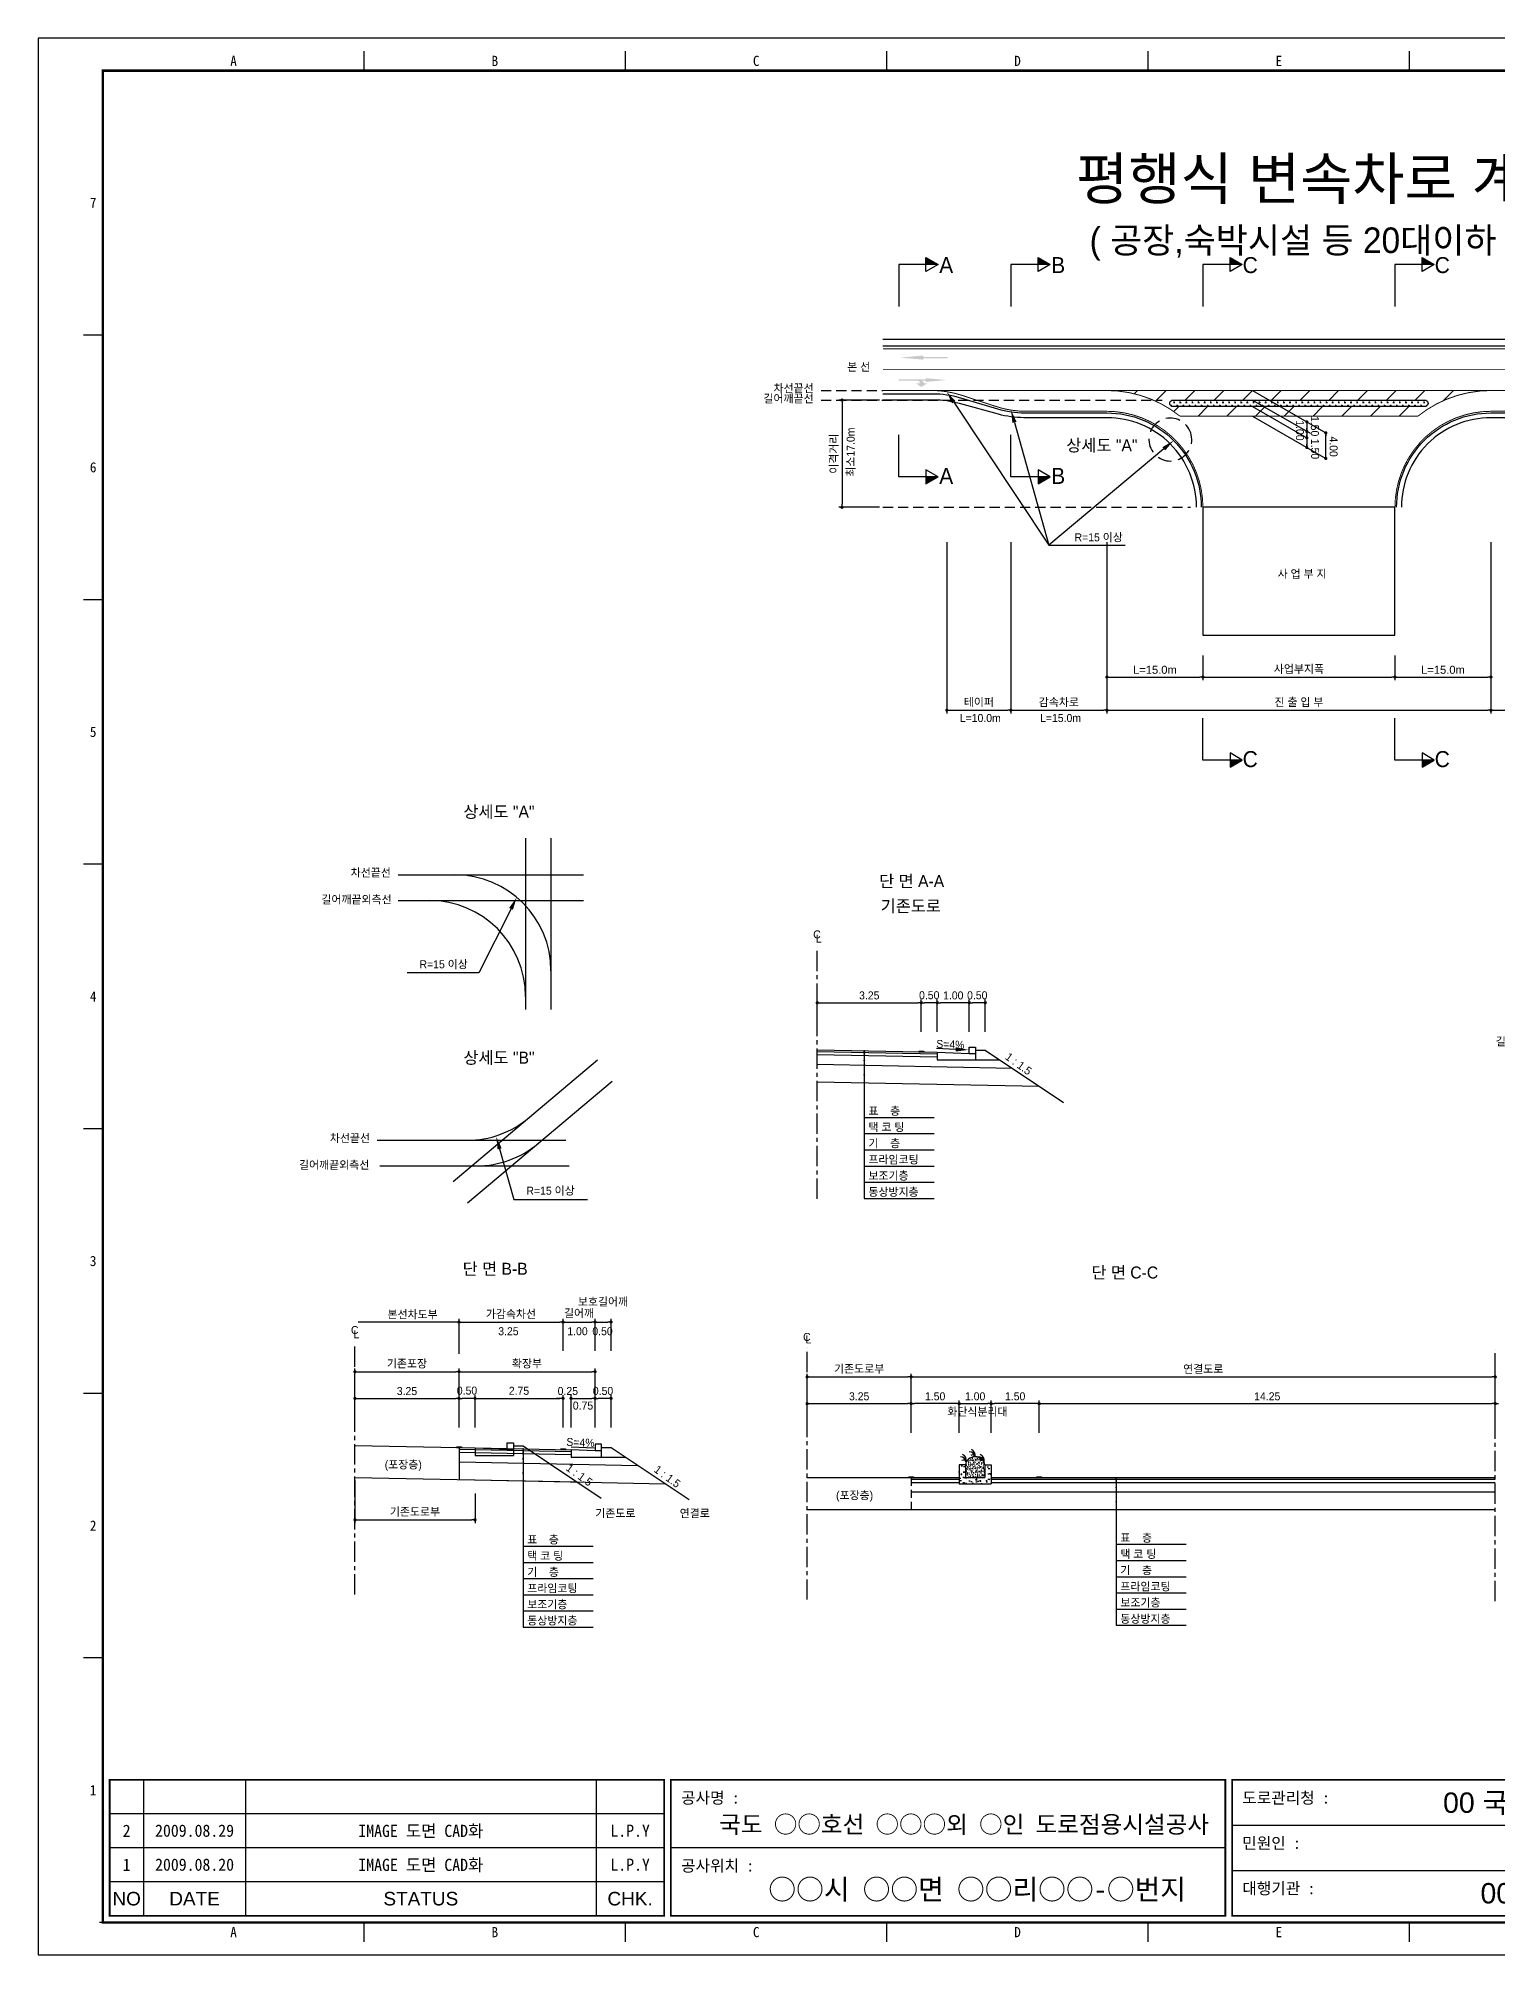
# Model space of a CAD drawing. Header units: millimetres. Extents: x 451 to 874, y -3 to 296.
# Drawn here: x 451.1 to 679.1, y -3.2 to 296.2 of the extents above; entities that cross this region are included whole.
import ezdxf
from ezdxf.enums import TextEntityAlignment as Align

# ---------------------------------------------------------------- set-up
doc = ezdxf.new("R2010")
doc.units = ezdxf.units.MM
doc.linetypes.add('CENTER', pattern=[50.8, 31.75, -6.35, 6.35, -6.35])
doc.linetypes.add('HIDDEN', pattern=[9.525, 6.35, -3.175])
for name, color, linetype in [('CC-GSTR-0004', 4, 'Continuous'), ('CM-LANE-0030', 30, 'Continuous'), ('CZ-DIMT-0002', 7, 'Continuous'), ('CZ-EXST-0002', 1, 'Continuous'), ('CZ-LIN1-0007', 7, 'Continuous'), ('CZ-LIN2-0003', 3, 'Continuous'), ('CZ-LINE-0001', 7, 'Continuous'), ('CZ-TEXT-BOX0', 7, 'Continuous'), ('TITLE', 7, 'Continuous')]:
    doc.layers.add(name, color=color, linetype=linetype)
doc.styles.add('견고딕', font='arial.ttf')
doc.styles.add('돋움', font='')
doc.styles.add('돋음체', font='')
doc.styles.get('돋움').set_extended_font_data('Dotum')
doc.styles.get('돋음체').set_extended_font_data('DotumChe')

# ---------------------------------------------------------------- blocks, each defined once
blk = doc.blocks.new('_Dot')
at = {"color": 0, "linetype": 'ByBlock', "lineweight": -2}
blk.add_line((-0.5, 0), (-1, 0), dxfattribs=at)
at = {"color": 0, "linetype": 'ByBlock', "const_width": 0.5}
blk.add_lwpolyline([(-0.25, 0, 1), (0.25, 0, 1)], format="xyb", close=True, dxfattribs=at)

msp = doc.modelspace()

# ---------------------------------------------------------------- hatches: boundary and pattern name
at = {"layer": 'CM-LANE-0030'}
h = msp.add_hatch(dxfattribs=at)
h.set_pattern_fill('ANSI31', color=256, style=0)
h.set_pattern_definition([(45, (12.668, -324.0927), (-2.245064, 2.245064), [])])
h.paths.add_polyline_path([(618.06, 241.17, -0.170323), (629.46, 237.17), (666.66, 237.17, -0.170323), (678.06, 241.17)])
h.paths.add_polyline_path([(667.74, 239.67, -0.750696), (668.01, 238.75, 0.001926), (667.88, 238.67), (628.23, 238.67, 0.001926), (628.11, 238.75, -0.750696), (628.38, 239.67)], flags=16)
at = {"layer": 'CZ-EXST-0002'}
h = msp.add_hatch(dxfattribs=at)
h.set_pattern_fill('AR-CONC', color=256, scale=0.01, style=0)
h.set_pattern_definition([(50, (-513.138, 3554.1874), (1.8218467, -0.15939086), [0.1905, -2.0955]), (355, (-513.138, 3554.1874), (-0.3524283, 1.9105664), [0.1524, -1.6764]), (100.451, (-512.9861, 3554.174), (1.469425, 1.7511669), [0.1619, -1.7809]), (46.1842, (-513.138, 3554.6954), (2.7107904, -0.4204233), [0.28575, -3.14325]), (96.6356, (-512.912, 3554.6603), (2.3740423, 2.4742556), [0.24285, -2.67135]), (351.184, (-513.138, 3554.6954), (2.374046, 2.4742512), [0.2286, -2.5146]), (21, (-512.884, 3554.5684), (1.5161488, -1.0226552), [0.1905, -2.0955]), (326, (-512.884, 3554.5684), (0.6180203, 1.8418797), [0.1524, -1.6764]), (71.4514, (-512.7576, 3554.4831), (2.1341649, 0.8192286), [0.1619, -1.7809]), (37.5, (-513.13795, 3554.18735), (0.03088603, 0.84555039), [0, -1.65608, 0, -1.7018, 0, -1.68275]), (7.5, (-513.13795, 3554.18735), (0.66819663, 1.00180575), [0, -0.97028, 0, -1.61798, 0, -0.64135]), (327.5, (-513.7044, 3554.18735), (1.35590595, -0.05728744), [0, -0.635, 0, -1.9812, 0, -2.6289]), (317.5, (-513.9584, 3554.1874), (1.4812918, 0.2542649), [0, -0.8255, 0, -1.31572, 0, -1.8669])])
h.paths.add_polyline_path([(599.98, 70.34), (599.98, 73.34), (598.98, 73.34), (598.98, 71.34), (595.98, 71.34), (595.98, 73.34), (594.98, 73.34), (594.98, 70.34)])
h = msp.add_hatch(dxfattribs=at)
h.set_pattern_fill('AR-SAND', color=256, scale=0.01, style=0)
h.set_pattern_definition([(37.5, (-513.13795, 3554.18735), (-0.016000313, 0.489413237), [0, -0.38608, 0, -0.4318, 0, -0.41275]), (7.5, (-513.13795, 3554.18735), (0.44952328, 0.7168251), [0, -0.20828, 0, -0.34798, 0, -0.13335]), (327.5, (-513.45037, 3554.18735), (0.79099237, 0.001437185), [0, -0.127, 0, -0.4572, 0, -0.5969]), (317.5, (-513.4504, 3554.18735), (0.76355645, 0.22292932), [0, -0.0635, 0, -0.29972, 0, -0.3429])])
edge = h.paths.add_edge_path()
edge.add_ellipse((597.48, 73.34), major_axis=(-1.5, 0), ratio=0.829212, start_angle=180, end_angle=360)
edge.add_line((595.98, 73.34), (595.98, 71.34))
edge.add_line((595.98, 71.34), (598.98, 71.34))
edge.add_line((598.98, 71.34), (598.98, 73.34))
at = {"layer": 'CZ-LIN1-0007'}
for points in [[(589.36, 246.63), (589.36, 246.42), (593.19, 246.42), (593.19, 246.2), (589.36, 246.2), (589.36, 245.99), (585.71, 246.31)], [(588.63, 242.92, -0.267976), (589.53, 242.31), (590.09, 242.31), (589.05, 241.73), (588.22, 242.3), (588.83, 242.31, 0.504994), (588.56, 242.68), (585.51, 242.69), (585.51, 242.93)], [(589.76, 243.09), (589.76, 242.9), (586.33, 242.9), (586.33, 242.7), (589.76, 242.7), (589.76, 242.51), (593.03, 242.8)], [(589.44, 137.84), (589.44, 137.96), (588.69, 137.98), (588.69, 137.85)], [(517.22, 76.03), (517.22, 76.15), (516.47, 76.17), (516.47, 76.04)], [(533.47, 75.7), (533.47, 75.83), (532.72, 75.84), (532.72, 75.72)], [(587.86, 71.34), (587.86, 71.47), (587.11, 71.47), (587.11, 71.34)], [(607.86, 71.34), (607.86, 71.47), (607.11, 71.47), (607.11, 71.34)]]:
    msp.add_hatch(color=256, dxfattribs=at).paths.add_polyline_path(points)
at = {"layer": 'CZ-LIN2-0003'}
h = msp.add_hatch(dxfattribs=at)
h.set_pattern_fill('CROSS', color=256, scale=0.075, style=0)
h.set_pattern_definition([(0, (12.66793, -324.09268), (0.47625, 0.47625), [0.238125, -0.714375]), (90, (12.787, -324.21174), (-0.47625, 0.47625), [0.238125, -0.714375])])
h.paths.add_polyline_path([(628.38, 239.67, 0.750696), (628.11, 238.75, -0.001926), (628.23, 238.67), (667.88, 238.67, -0.001926), (668.01, 238.75, 0.750696), (667.74, 239.67)])
at = {"layer": 'CZ-LINE-0001'}
for points in [[(589.8, 261.94), (589.8, 260.84), (591.71, 260.84)], [(607.3, 261.94), (607.3, 260.84), (609.2, 260.84)], [(637.3, 261.94), (637.3, 260.84), (639.2, 260.84)], [(667.3, 261.94), (667.3, 260.84), (669.2, 260.84)], [(591.71, 227.69), (589.8, 227.69), (589.8, 226.59)], [(609.2, 227.69), (607.3, 227.69), (607.3, 226.59)], [(639.2, 183.44), (637.3, 183.44), (637.3, 182.35)], [(669.2, 183.44), (667.3, 183.44), (667.3, 182.35)]]:
    msp.add_hatch(color=256, dxfattribs=at).paths.add_polyline_path(points)

# ---------------------------------------------------------------- linework, layer by layer
at = {"color": 0, "linetype": 'ByBlock', "lineweight": -2}
for p, q in [((649.29, 236.01), (649.29, 235.76)), ((649.29, 235.01), (649.29, 235.26)), ((649.29, 234.51), (649.29, 234.26)), ((649.29, 234.01), (649.29, 234.26)), ((652.25, 234.31), (652.25, 234.06)), ((649.29, 232.51), (649.29, 232.76)), ((652.25, 230.81), (652.25, 231.06)), ((516.6, 95.63), (516.35, 95.63)), ((678.98, 82.89), (679.23, 82.89))]:
    msp.add_line(p, q, dxfattribs=at)
at = {"color": 0, "linetype": 'ByBlock', "const_width": 0.25}
for points in [[(649.29, 236.14, 1), (649.29, 236.39, 1)], [(649.29, 234.64, 1), (649.29, 234.89, 1)], [(649.29, 234.89, 1), (649.29, 234.64, 1)], [(649.29, 233.89, 1), (649.29, 233.64, 1)], [(652.25, 234.43, 1), (652.25, 234.68, 1)], [(649.29, 232.39, 1), (649.29, 232.14, 1)], [(652.25, 230.68, 1), (652.25, 230.43, 1)], [(516.72, 95.63, 1), (516.97, 95.63, 1)], [(678.86, 82.89, 1), (678.61, 82.89, 1)]]:
    msp.add_lwpolyline(points, format="xyb", close=True, dxfattribs=at)
at = {"layer": 'CC-GSTR-0004'}
for p, q in [((591.56, 137.8), (596.56, 137.6)), ((591.56, 137.8), (591.56, 136.6)), ((596.56, 138.6), (597.56, 138.6)), ((596.56, 137.6), (596.56, 138.6)), ((597.56, 138.6), (597.56, 136.6)), ((591.56, 136.6), (597.56, 136.6)), ((596.56, 137.6), (597.56, 137.6))]:
    msp.add_line(p, q, dxfattribs=at)
for points in [[(583.06, 249.17), (738.06, 249.17)], [(583.06, 248.17), (738.06, 248.17)], [(539.1, 75.54), (538.1, 75.54), (534.35, 75.69), (534.35, 74.54), (539.1, 74.54), (539.1, 76.54), (538.1, 76.54), (538.1, 75.54)]]:
    msp.add_lwpolyline(points, dxfattribs=at)
for points in [[(583.06, 240.67), (590.86, 240.67, -0.072993), (595.17, 240.04), (600.95, 238.3, 0.072993), (605.26, 237.67), (618.06, 237.67, -0.414214), (632.81, 222.92)], [(632.06, 222.92, 0.414214), (618.06, 236.92), (605.08, 236.92, -0.067192), (601.11, 237.46), (595.01, 239.13), (595.01, 239.13, 0.067192), (591.03, 239.67), (591.03, 239.67), (583.06, 239.67)], [(663.31, 222.92, -0.414214), (678.06, 237.67), (706.94, 237.67), (706.94, 237.67, 0.03724), (709.16, 237.84), (709.16, 237.84), (726.95, 240.5, -0.03724), (729.18, 240.67), (738.06, 240.67)], [(738.06, 239.67), (729.08, 239.67, 0.034174), (727.04, 239.53), (709.07, 237.06, -0.034174), (707.03, 236.92), (707.03, 236.92), (678.06, 236.92, 0.414214), (664.06, 222.92)]]:
    msp.add_lwpolyline(points, format="xyb", dxfattribs=at)
at = {"layer": 'CM-LANE-0030', "const_width": 0.15}
msp.add_lwpolyline([(583.06, 244.42), (738.06, 244.42)], dxfattribs=at)
msp.add_lwpolyline([(618.06, 241.17), (678.06, 241.17, 0.170323), (666.66, 237.17), (629.46, 237.17, 0.170323)], format="xyb", close=True, dxfattribs=at)
at = {"layer": 'CZ-EXST-0002'}
for p, q in [((527.24, 171.25), (527.24, 144.47)), ((531.22, 171.25), (531.22, 144.47)), ((507.35, 165.51), (536.29, 165.51)), ((507.35, 161.5), (536.29, 161.5)), ((515.96, 117.61), (538.51, 136.6)), ((518.17, 114.24), (540.77, 133.27)), ((504.08, 124.03), (533.56, 124.03)), ((504.5, 120.03), (534.04, 120.03)), ((500.6, 76.36), (519.35, 75.99)), ((519.35, 75.99), (519.35, 74.79)), ((519.35, 75.99), (524.35, 75.79)), ((524.35, 75.79), (524.35, 76.79)), ((524.35, 76.79), (525.35, 76.79)), ((524.35, 75.79), (525.35, 75.79)), ((525.35, 76.79), (525.35, 74.79)), ((525.35, 76.29), (526.85, 76.29)), ((526.85, 76.29), (539.05, 68.15)), ((519.35, 74.79), (525.35, 74.79)), ((500.6, 71.36), (535.27, 70.67)), ((571.23, 71.34), (587.48, 71.34)), ((571.23, 66.34), (587.48, 66.34))]:
    msp.add_line(p, q, dxfattribs=at)
at = {"layer": 'CZ-LIN1-0007'}
for p, q in [((588.69, 137.98), (589.44, 137.96)), ((588.69, 137.85), (589.44, 137.84)), ((589.44, 137.96), (589.44, 137.84)), ((516.47, 76.17), (517.22, 76.15)), ((516.47, 76.04), (517.22, 76.03)), ((517.22, 76.15), (517.22, 76.03)), ((532.72, 75.84), (533.47, 75.83)), ((532.72, 75.72), (533.47, 75.7)), ((533.47, 75.83), (533.47, 75.7)), ((587.11, 71.47), (587.86, 71.47)), ((587.11, 71.34), (587.11, 71.47)), ((587.86, 71.34), (587.11, 71.34)), ((587.86, 71.47), (587.86, 71.34)), ((607.11, 71.34), (607.11, 71.47)), ((607.11, 71.47), (607.86, 71.47)), ((607.86, 71.34), (607.11, 71.34)), ((607.86, 71.47), (607.86, 71.34))]:
    msp.add_line(p, q, dxfattribs=at)
at = {"layer": 'CZ-LIN1-0007', "const_width": 0.15}
for points in [[(583.06, 247.67), (738.06, 247.67)], [(604.37, 241.17), (618.06, 241.17)], [(703.66, 241.17), (678.06, 241.17)]]:
    msp.add_lwpolyline(points, dxfattribs=at)
for points in [[(633.06, 222.92, 0.414214), (618.06, 237.92), (605.43, 237.92, -0.07872), (600.8, 238.65), (600.8, 238.65), (595.32, 240.44), (595.32, 240.44, 0.07872), (590.68, 241.17), (583.06, 241.17)], [(738.06, 241.17), (729.27, 241.17, 0.040295), (726.86, 240.98), (709.25, 238.11), (709.25, 238.11, -0.040295), (706.85, 237.92), (706.85, 237.92), (678.06, 237.92, 0.414214), (663.06, 222.92)]]:
    msp.add_lwpolyline(points, format="xyb", dxfattribs=at)
at = {"layer": 'CZ-LIN1-0007', "linetype": 'HIDDEN', "const_width": 0.15}
msp.add_lwpolyline([(590.68, 241.17), (604.37, 241.17)], dxfattribs=at)
at = {"layer": 'CZ-LIN2-0003'}
for p, q in [((572.81, 138.17), (591.56, 137.8)), ((572.81, 137.92), (591.56, 137.55)), ((597.56, 138.1), (599.06, 138.1)), ((599.06, 138.1), (611.26, 129.96)), ((572.81, 137.42), (591.56, 137.05)), ((572.81, 135.92), (603.24, 135.31)), ((597.56, 136.6), (601.31, 136.6)), ((572.81, 133.17), (607.49, 132.48)), ((516.85, 76.04), (534.35, 75.69)), ((516.85, 76.04), (516.85, 71.04)), ((516.85, 75.79), (534.35, 75.44)), ((516.85, 75.29), (534.35, 74.94)), ((539.1, 76.04), (540.6, 76.04)), ((540.6, 76.04), (552.8, 67.9)), ((516.85, 73.79), (544.81, 73.23)), ((539.1, 74.54), (542.85, 74.54)), ((594.98, 73.34), (594.98, 70.34)), ((595.98, 73.34), (594.98, 73.34)), ((595.98, 73.34), (595.98, 71.34)), ((598.98, 73.34), (599.98, 73.34)), ((598.98, 73.34), (598.98, 71.34)), ((599.98, 73.34), (599.98, 70.34)), ((516.85, 71.04), (549.06, 70.39)), ((587.48, 71.34), (594.98, 71.34)), ((587.48, 71.09), (594.98, 71.09)), ((587.48, 70.59), (594.98, 70.59)), ((587.48, 69.09), (678.73, 69.09)), ((594.98, 70.34), (599.98, 70.34)), ((595.98, 71.34), (598.98, 71.34)), ((599.98, 71.34), (678.73, 71.34)), ((599.98, 71.09), (678.73, 71.09)), ((599.98, 70.59), (678.73, 70.59)), ((587.48, 66.34), (678.73, 66.34))]:
    msp.add_line(p, q, dxfattribs=at)
msp.add_lwpolyline([(628.11, 238.75, -0.750696), (628.38, 239.67), (667.74, 239.67, -0.750696), (668.01, 238.75, 0.001926), (667.88, 238.67), (628.23, 238.67, 0.001926)], format="xyb", close=True, dxfattribs=at)
msp.add_lwpolyline([(663.06, 222.92), (633.06, 222.92), (633.06, 202.92), (663.06, 202.92)], close=True, dxfattribs=at)
for centre, radius, start, end in [((516.22, 150.51), 15, 0, 90), ((512.24, 146.5), 15, 0, 90), ((518.11, 139.03), 15, 270, 310.097), ((519.57, 135.03), 15, 270, 310.097), ((595.11, 74.02), 1, 347.1802, 67.3267), ((596.61, 74.46), 0.88, 7.8639, 92.7752), ((597.07, 74.44), 0.44, 19.771, 124.0366), ((596.5, 74.81), 1, 347.1802, 67.3267), ((597.9, 74.02), 1, 347.1802, 67.3267), ((595.21, 73.68), 0.88, 7.8639, 92.7752), ((595.67, 73.65), 0.44, 19.771, 124.0366), ((598, 73.68), 0.88, 7.8639, 92.7752), ((598.46, 73.65), 0.44, 19.771, 124.0366)]:
    msp.add_arc(centre, radius, start, end, dxfattribs=at)
msp.add_ellipse((597.48, 73.34), major_axis=(-1.5, 0), ratio=0.829212, start_param=3.141593, end_param=6.283185, dxfattribs=at)
at = {"layer": 'CZ-LINE-0001'}
for p, q in [((591.71, 260.84), (585.56, 260.84)), ((585.56, 260.84), (585.56, 254.3)), ((589.8, 259.74), (589.8, 261.94)), ((589.8, 261.94), (591.71, 260.84)), ((591.71, 260.84), (589.8, 259.74)), ((609.2, 260.84), (603.06, 260.84)), ((603.06, 260.84), (603.06, 254.3)), ((607.3, 259.74), (607.3, 261.94)), ((607.3, 261.94), (609.2, 260.84)), ((609.2, 260.84), (607.3, 259.74)), ((639.2, 260.84), (633.06, 260.84)), ((633.06, 260.84), (633.06, 254.3)), ((637.3, 259.74), (637.3, 261.94)), ((637.3, 261.94), (639.2, 260.84)), ((639.2, 260.84), (637.3, 259.74)), ((669.2, 260.84), (663.06, 260.84)), ((663.06, 260.84), (663.06, 254.3)), ((667.3, 259.74), (667.3, 261.94)), ((667.3, 261.94), (669.2, 260.84)), ((669.2, 260.84), (667.3, 259.74)), ((582.56, 239.67), (576.18, 239.67)), ((640.79, 241.17), (652.25, 234.56)), ((640.79, 239.67), (649.79, 234.48)), ((576.68, 239.17), (576.68, 223.42)), ((640.79, 238.67), (649.29, 233.76)), ((640.79, 237.17), (652.25, 230.56)), ((585.56, 227.69), (585.56, 234.23)), ((603.06, 227.69), (603.06, 234.23)), ((649.29, 235.76), (649.29, 232.26)), ((652.25, 230.56), (652.25, 234.56)), ((591.71, 227.69), (585.56, 227.69)), ((591.71, 227.69), (589.8, 228.78)), ((589.8, 228.78), (589.8, 226.59)), ((589.8, 226.59), (591.71, 227.69)), ((609.2, 227.69), (603.06, 227.69)), ((609.2, 227.69), (607.3, 228.78)), ((607.3, 228.78), (607.3, 226.59)), ((607.3, 226.59), (609.2, 227.69)), ((582.56, 222.92), (576.18, 222.92)), ((593.06, 217.5), (593.06, 190.72)), ((603.06, 217.5), (603.06, 190.72)), ((603.06, 217.5), (603.06, 190.72)), ((608.99, 216.98), (620.93, 216.98)), ((618.06, 217.5), (618.06, 190.72)), ((678.06, 217.5), (678.06, 190.72)), ((618.06, 199.78), (618.06, 190.72)), ((618.06, 199.78), (618.06, 195.9)), ((633.06, 199.78), (633.06, 195.9)), ((633.06, 199.78), (633.06, 195.9)), ((663.06, 199.78), (663.06, 195.9)), ((663.06, 199.78), (663.06, 195.9)), ((678.06, 199.78), (678.06, 190.72)), ((678.06, 199.78), (678.06, 195.9)), ((618.56, 196.4), (632.56, 196.4)), ((633.56, 196.4), (662.56, 196.4)), ((663.56, 196.4), (677.56, 196.4)), ((593.56, 191.22), (602.56, 191.22)), ((603.56, 191.22), (617.56, 191.22)), ((618.56, 191.22), (677.56, 191.22)), ((633.06, 183.44), (633.06, 189.99)), ((663.06, 183.44), (663.06, 189.99)), ((678.56, 191.22), (707.56, 191.22)), ((639.2, 183.44), (633.06, 183.44)), ((639.2, 183.44), (637.3, 184.54)), ((637.3, 184.54), (637.3, 182.35)), ((637.3, 182.35), (639.2, 183.44)), ((669.2, 183.44), (663.06, 183.44)), ((669.2, 183.44), (667.3, 184.54)), ((667.3, 184.54), (667.3, 182.35)), ((667.3, 182.35), (669.2, 183.44)), ((572.81, 140.97), (572.81, 146.02)), ((573.31, 145.52), (588.56, 145.52)), ((589.06, 140.97), (589.06, 146.02)), ((589.06, 140.97), (589.06, 146.02)), ((591.06, 145.52), (589.56, 145.52)), ((591.56, 140.97), (591.56, 146.02)), ((591.56, 140.97), (591.56, 146.02)), ((596.06, 145.52), (592.06, 145.52)), ((596.56, 140.97), (596.56, 146.02)), ((596.56, 143.41), (596.56, 146.02)), ((598.56, 145.52), (597.06, 145.52)), ((599.06, 140.97), (599.06, 146.02)), ((580.16, 138.03), (580.16, 114.95)), ((580.16, 127.61), (591.1, 127.61)), ((580.16, 125.08), (591.1, 125.08)), ((580.16, 122.54), (591.1, 122.54)), ((580.16, 120.01), (591.1, 120.01)), ((580.16, 117.48), (591.1, 117.48)), ((580.16, 114.95), (591.1, 114.95)), ((516.85, 90.66), (516.85, 96.13)), ((516.85, 91.16), (516.85, 96.13)), ((533.1, 91.16), (533.1, 96.13)), ((533.1, 91.16), (533.1, 96.13)), ((538.1, 91.16), (538.1, 96.13)), ((538.1, 91.16), (538.1, 96.13)), ((540.6, 91.16), (540.6, 96.13)), ((516.85, 95.63), (501.1, 95.63)), ((517.35, 95.63), (532.6, 95.63)), ((533.6, 95.63), (537.6, 95.63)), ((538.6, 95.63), (540.1, 95.63)), ((500.6, 84.21), (500.6, 88.38)), ((501.1, 87.88), (516.35, 87.88)), ((516.85, 84.21), (516.85, 88.38)), ((516.85, 84.21), (516.85, 88.38)), ((517.35, 87.88), (537.6, 87.88)), ((538.1, 84.21), (538.1, 88.38)), ((571.23, 83.39), (571.23, 87.57)), ((571.73, 87.07), (586.98, 87.07)), ((587.48, 83.39), (587.48, 87.57)), ((587.48, 83.39), (587.48, 87.57)), ((587.98, 87.07), (678.23, 87.07)), ((678.73, 83.39), (678.73, 87.57)), ((500.6, 79.16), (500.6, 84.21)), ((516.85, 79.16), (516.85, 84.21)), ((516.85, 79.16), (516.85, 84.21)), ((519.35, 79.16), (519.35, 84.21)), ((519.35, 79.16), (519.35, 84.21)), ((533.1, 79.16), (533.1, 84.21)), ((533.1, 79.16), (533.1, 84.21)), ((534.35, 79.16), (534.35, 84.21)), ((534.35, 79.16), (534.35, 84.21)), ((538.1, 79.16), (538.1, 84.21)), ((538.1, 81.6), (538.1, 84.21)), ((540.6, 79.16), (540.6, 84.21)), ((501.1, 83.71), (516.35, 83.71)), ((518.85, 83.71), (517.35, 83.71)), ((519.85, 83.71), (532.6, 83.71)), ((532.6, 83.71), (532.1, 83.71)), ((534.85, 83.71), (537.6, 83.71)), ((534.85, 83.71), (535.35, 83.71)), ((540.1, 83.71), (538.6, 83.71)), ((571.23, 78.34), (571.23, 83.39)), ((571.73, 82.89), (586.98, 82.89)), ((587.48, 78.34), (587.48, 83.39)), ((587.48, 78.34), (587.48, 83.39)), ((594.48, 82.89), (587.98, 82.89)), ((594.98, 78.34), (594.98, 83.39)), ((594.98, 78.34), (594.98, 83.39)), ((595.48, 82.89), (599.48, 82.89)), ((599.98, 78.34), (599.98, 83.39)), ((599.98, 78.34), (599.98, 83.39)), ((606.98, 82.89), (600.48, 82.89)), ((607.48, 78.34), (607.48, 83.39)), ((607.48, 78.34), (607.48, 83.39)), ((607.98, 82.89), (678.23, 82.89)), ((678.73, 78.34), (678.73, 83.39)), ((678.73, 78.34), (678.73, 83.39)), ((526.86, 75.84), (526.86, 47.98)), ((500.6, 70.86), (500.6, 64.24)), ((519.35, 68.86), (519.35, 64.24)), ((619.51, 71.34), (619.51, 48.26)), ((501.1, 64.74), (518.85, 64.74)), ((526.86, 60.64), (537.79, 60.64)), ((619.51, 60.92), (630.44, 60.92)), ((526.86, 58.1), (537.79, 58.1)), ((619.51, 58.38), (630.44, 58.38)), ((526.86, 55.57), (537.79, 55.57)), ((619.51, 55.85), (630.44, 55.85)), ((526.86, 53.04), (537.79, 53.04)), ((619.51, 53.32), (630.44, 53.32)), ((526.86, 50.51), (537.79, 50.51)), ((526.86, 47.98), (537.79, 47.98)), ((619.51, 50.79), (630.44, 50.79)), ((619.51, 48.26), (630.44, 48.26))]:
    msp.add_line(p, q, dxfattribs=at)
at = {"layer": 'CZ-LINE-0001', "linetype": 'HIDDEN', "ltscale": 0.25}
for p, q in [((573.4, 241.17), (583.06, 241.17)), ((573.4, 239.67), (626.67, 239.67)), ((583.06, 222.92), (631.1, 222.92))]:
    msp.add_line(p, q, dxfattribs=at)
at = {"layer": 'CZ-LINE-0001', "linetype": 'HIDDEN', "ltscale": 0.35}
msp.add_line((631.3, 233.89), (631.3, 233.89), dxfattribs=at)
at = {"layer": 'CZ-LINE-0001', "linetype": 'CENTER', "ltscale": 0.1}
for p, q in [((572.81, 114.89), (572.81, 154.27)), ((500.6, 53.08), (500.6, 92.47)), ((571.23, 52.27), (571.23, 91.65)), ((678.73, 52.02), (678.73, 91.4))]:
    msp.add_line(p, q, dxfattribs=at)
at = {"layer": 'CZ-LINE-0001', "linetype": 'HIDDEN', "ltscale": 0.2}
msp.add_line((587.48, 71.34), (587.48, 66.34), dxfattribs=at)
at = {"layer": 'CZ-LINE-0001'}
for points in [[(594.14, 239.32), (608.99, 216.98)], [(603.63, 236.18), (608.99, 216.98)], [(626.96, 232.06), (608.99, 216.98)], [(524.98, 160.19), (519.97, 150.17), (508.74, 150.17)], [(594.43, 138.24), (591.43, 138.36)], [(523.2, 122.69), (525.44, 114.8), (536.93, 114.8)], [(537.99, 75.95), (534.35, 76.09)]]:
    msp.add_lwpolyline(points, dxfattribs=at)
at = {"layer": 'CZ-LINE-0001', "linetype": 'HIDDEN', "ltscale": 0.35}
msp.add_arc((627.97, 233.5), 3.35, 6.7667, 6.749, dxfattribs=at)
at = {"layer": 'CZ-LINE-0001', "linetype": 'ByBlock'}
for centre, start, end in [((580.16, 137.97), 0, 180), ((580.16, 137.97), 0, 180), ((580.16, 137.97), 180, 0), ((580.16, 137.97), 180, 0), ((580.16, 137.77), 0, 180), ((580.16, 137.77), 0, 180), ((580.16, 137.77), 180, 0), ((580.16, 137.77), 180, 0), ((580.16, 137.53), 0, 180), ((580.16, 137.53), 0, 180), ((580.16, 137.53), 180, 0), ((580.16, 137.53), 180, 0), ((580.16, 137.28), 0, 180), ((580.16, 137.28), 0, 180), ((580.16, 137.28), 180, 0), ((580.16, 137.28), 180, 0), ((580.16, 136.49), 0, 180), ((580.16, 136.49), 0, 180), ((580.16, 136.49), 180, 0), ((580.16, 136.49), 180, 0), ((580.16, 134.25), 0, 180), ((580.16, 134.25), 0, 180), ((580.16, 134.25), 180, 0), ((580.16, 134.25), 180, 0), ((619.51, 71.28), 0, 180), ((619.51, 71.28), 0, 180), ((619.51, 71.28), 180, 0), ((619.51, 71.28), 180, 0), ((619.51, 71.08), 0, 180), ((619.51, 71.08), 0, 180), ((619.51, 71.08), 180, 0), ((619.51, 71.08), 180, 0), ((619.51, 70.84), 0, 180), ((619.51, 70.84), 0, 180), ((619.51, 70.84), 180, 0), ((619.51, 70.84), 180, 0), ((619.5, 70.59), 0, 180), ((619.5, 70.59), 0, 180), ((619.5, 70.59), 180, 0), ((619.5, 70.59), 180, 0), ((619.5, 69.8), 0, 180), ((619.5, 69.8), 0, 180), ((619.5, 69.8), 180, 0), ((619.5, 69.8), 180, 0), ((619.5, 67.56), 0, 180), ((619.5, 67.56), 0, 180), ((619.5, 67.56), 180, 0), ((619.5, 67.56), 180, 0)]:
    msp.add_arc(centre, 0.0625, start, end, dxfattribs=at)
at = {"layer": 'CZ-LINE-0001'}
for centre, start, end in [((526.85, 75.09), 0, 180), ((526.85, 75.09), 0, 180), ((526.85, 75.09), 180, 0), ((526.85, 75.09), 180, 0), ((526.86, 75.78), 0, 180), ((526.86, 75.78), 0, 180), ((526.86, 75.78), 180, 0), ((526.86, 75.78), 180, 0), ((526.86, 75.58), 0, 180), ((526.86, 75.58), 0, 180), ((526.86, 75.58), 180, 0), ((526.86, 75.58), 180, 0), ((526.86, 75.34), 0, 180), ((526.86, 75.34), 0, 180), ((526.86, 75.34), 180, 0), ((526.86, 75.34), 180, 0), ((526.85, 74.29), 0, 180), ((526.85, 74.29), 0, 180), ((526.85, 74.29), 180, 0), ((526.85, 74.29), 180, 0), ((526.85, 72.06), 0, 180), ((526.85, 72.06), 0, 180), ((526.85, 72.06), 180, 0), ((526.85, 72.06), 180, 0)]:
    msp.add_arc(centre, 0.0625, start, end, dxfattribs=at)
for points in [[(593.86, 239.14), (593.03, 240.99), (594.41, 239.5)], [(603.3, 236.09), (603.09, 238.1), (603.95, 236.27)], [(626.74, 232.32), (628.49, 233.35), (627.17, 231.81)], [(524.68, 160.34), (525.87, 161.98), (525.27, 160.04)], [(594.45, 138.57), (596.43, 138.16), (594.42, 137.9)], [(522.88, 122.6), (522.66, 124.61), (523.52, 122.78)]]:
    msp.add_solid(points, dxfattribs=at)
at = {"layer": 'TITLE', "color": 7, "linetype": 'Continuous'}
for p, q in [((502.04, 291.15), (502.04, 294.17)), ((542.86, 291.15), (542.86, 294.17)), ((583.69, 291.15), (583.69, 294.17)), ((624.51, 291.15), (624.51, 294.17)), ((665.34, 291.15), (665.34, 294.17)), ((461.21, 249.82), (458.19, 249.82)), ((461.21, 208.49), (458.19, 208.49)), ((461.21, 167.16), (458.19, 167.16)), ((461.21, 125.83), (458.19, 125.83)), ((461.21, 84.5), (458.19, 84.5)), ((461.21, 43.17), (458.19, 43.17)), ((502.04, -1.18), (502.04, 1.84)), ((542.86, -1.18), (542.86, 1.84)), ((583.69, -1.18), (583.69, 1.84)), ((624.51, -1.18), (624.51, 1.84)), ((665.34, -1.18), (665.34, 1.84))]:
    msp.add_line(p, q, dxfattribs=at)
at = {"layer": 'TITLE', "ltscale": 150}
for p, q in [((467.58, 24.13), (467.58, 2.9)), ((483.5, 24.13), (483.5, 2.9)), ((538.28, 24.13), (538.28, 2.9)), ((548.89, 18.82), (462.28, 18.82)), ((637.62, 17.05), (724.23, 17.05)), ((548.89, 13.51), (462.28, 13.51)), ((636.56, 13.51), (549.95, 13.51)), ((637.62, 9.98), (724.23, 9.98)), ((548.89, 8.21), (462.28, 8.21))]:
    msp.add_line(p, q, dxfattribs=at)
at = {"layer": 'TITLE'}
msp.add_line((869.57, 1.84), (460.71, 1.84), dxfattribs=at)
msp.add_lwpolyline([(451.13, -3.19), (874.49, -3.19), (874.49, 296.19), (451.13, 296.19)], close=True, dxfattribs=at)
at = {"layer": 'TITLE', "linetype": 'Continuous', "const_width": 0.403}
msp.add_lwpolyline([(461.21, 1.84), (461.21, 291.15), (869.46, 291.15), (869.46, 1.84)], close=True, dxfattribs=at)
at = {"layer": 'TITLE', "ltscale": 150, "const_width": 0.265}
for points in [[(462.28, 24.13), (548.89, 24.13), (548.89, 2.9), (462.28, 2.9)], [(549.95, 24.13), (636.56, 24.13), (636.56, 2.9), (549.95, 2.9)], [(724.23, 2.9), (637.62, 2.9), (637.62, 24.13), (724.23, 24.13)]]:
    msp.add_lwpolyline(points, close=True, dxfattribs=at)

# ---------------------------------------------------------------- block references
at = {"layer": 'CZ-LINE-0001', "xscale": 0.5, "yscale": 0.5, "zscale": 0.5}
for p, rotation in [((576.68, 239.67), 90), ((576.68, 222.92), 270), ((618.06, 196.4), 180), ((633.06, 196.4), 180), ((663.06, 196.4), 180), ((593.06, 191.22), 180), ((603.06, 191.22), 180), ((618.06, 191.22), 180), ((678.06, 191.22), 180), ((572.81, 145.52), 180), ((589.06, 145.52), 180), ((591.56, 145.52), 180), ((596.56, 145.52), 180), ((516.85, 95.63), 180), ((533.1, 95.63), 180), ((538.1, 95.63), 180), ((500.6, 87.88), 180), ((516.85, 87.88), 180), ((571.23, 87.07), 180), ((587.48, 87.07), 180), ((500.6, 83.71), 180), ((516.85, 83.71), 180), ((519.35, 83.71), 180), ((534.35, 83.71), 180), ((534.35, 83.71), 180), ((538.1, 83.71), 180), ((571.23, 82.89), 180), ((587.48, 82.89), 180), ((594.98, 82.89), 180), ((599.98, 82.89), 180), ((607.48, 82.89), 180), ((500.6, 64.74), 180)]:
    msp.add_blockref('_Dot', p, dxfattribs=dict(at, rotation=rotation))
for p in [(633.06, 196.4), (663.06, 196.4), (678.06, 196.4), (603.06, 191.22), (618.06, 191.22), (678.06, 191.22), (589.06, 145.52), (591.56, 145.52), (596.56, 145.52), (599.06, 145.52), (533.1, 95.63), (538.1, 95.63), (540.6, 95.63), (516.85, 87.88), (538.1, 87.88), (587.48, 87.07), (678.73, 87.07), (516.85, 83.71), (519.35, 83.71), (533.1, 83.71), (533.1, 83.71), (538.1, 83.71), (540.6, 83.71), (587.48, 82.89), (594.98, 82.89), (599.98, 82.89), (607.48, 82.89), (678.73, 82.89), (519.35, 64.74)]:
    msp.add_blockref('_Dot', p, dxfattribs=at)

# ---------------------------------------------------------------- texts
at = {"layer": 'CZ-DIMT-0002', "style": '돋움'}
for s, height, p in [('A', 2.5, (592.96, 260.76)), ('B', 2.5, (610.45, 260.76)), ('C', 2.5, (640.45, 260.76)), ('C', 2.5, (670.45, 260.76)), ('본 선', 1.25, (579.28, 244.86)), ('길어깨끝선', 1.25, (568.33, 239.91)), ('차선끝선', 1.25, (569.12, 241.51)), ('상세도 "A"', 1.875, (617.28, 232.6)), ('A', 2.5, (592.96, 227.82)), ('B', 2.5, (610.45, 227.82)), ('R=15 이상', 1.25, (616.78, 218.23)), ('사 업 부 지', 1.25, (648.55, 212.51)), ('L=10.0m', 1.25, (598.28, 190)), ('L=15.0m', 1.25, (610.82, 190)), ('C', 2.5, (640.45, 183.58)), ('C', 2.5, (670.45, 183.58)), ('차선끝선', 1.25, (503.07, 165.85)), ('길어깨끝외측선', 1.25, (500.84, 161.65)), ('C', 1.25, (572.77, 156.2)), ('L', 1.25, (573.03, 155.54)), ('R=15 이상', 1.25, (514.45, 151.53)), ('차선끝선', 1.25, (499.81, 124.37)), ('길어깨끝외측선', 1.25, (497.35, 120.19)), ('R=15 이상', 1.25, (531.15, 116.16)), ('C', 1.25, (500.56, 94.39)), ('L', 1.25, (500.82, 93.73)), ('C', 1.25, (571.19, 93.31)), ('L', 1.25, (571.45, 92.92))]:
    msp.add_text(s, height=height, dxfattribs=at).set_placement(p, align=Align.MIDDLE_CENTER)
msp.add_text('최소17.0m', height=1.25, rotation=90, dxfattribs=at).set_placement((578.66, 227.7))
for s, rotation, p in [('S=4%', 357.7094, (593.61, 139.02)), ('1 : 1.5', 323.8881, (604.27, 135.98)), ('S=4%', 357.7094, (535.83, 76.84)), ('1 : 1.5', 323.8881, (535.65, 71.75)), ('1 : 1.5', 323.8881, (549.4, 71.5))]:
    msp.add_text(s, height=1.25, rotation=rotation, dxfattribs=at).set_placement(p, align=Align.MIDDLE_CENTER)
for s, p in [('길어깨외측선', (678.81, 138.85)), ('표    층', (580.81, 128)), ('택 코 팅', (580.81, 125.47)), ('기    층', (580.81, 122.93)), ('프라임코팅', (580.81, 120.4)), ('보조기층', (580.81, 117.87)), ('동상방지층', (580.81, 115.34)), ('3.25', (522.98, 93.58)), ('1.00', (533.77, 93.58)), ('0.50', (537.68, 93.58)), ('화단식분리대', (593.13, 81.01)), ('(포장층)', (505.25, 72.75)), ('(포장층)', (575.75, 67.96)), ('기존도로', (538.14, 65.14)), ('연결로', (551.33, 65.14)), ('표    층', (527.51, 61.03)), ('택 코 팅', (527.51, 58.49)), ('표    층', (620.16, 61.31)), ('택 코 팅', (620.16, 58.77)), ('기    층', (527.51, 55.96)), ('기    층', (620.16, 56.24)), ('프라임코팅', (527.51, 53.43)), ('프라임코팅', (620.16, 53.71)), ('보조기층', (527.51, 50.9)), ('보조기층', (620.16, 51.18)), ('동상방지층', (527.51, 48.37)), ('동상방지층', (620.16, 48.65))]:
    msp.add_text(s, height=1.25, dxfattribs=at).set_placement(p)
at = {"layer": 'CZ-DIMT-0002', "char_height": 1.25, "attachment_point": 5, "rotation": 270, "style": '돋움'}
for s, insert in [('1.50', (650.54, 235.6)), ('1.00', (648.21, 234.93)), ('4.00', (653.47, 232.4)), ('1.50', (650.58, 232.03))]:
    msp.add_mtext(s, dxfattribs=dict(at, insert=insert))
at = {"layer": 'CZ-DIMT-0002', "insert": (509.6, 96.77), "char_height": 1.25, "attachment_point": 5, "style": '돋움'}
msp.add_mtext('본선차도부', dxfattribs=at)
at = {"layer": 'CZ-LINE-0001', "insert": (575.48, 231.3), "char_height": 1.25, "attachment_point": 5, "rotation": 90, "style": '돋움'}
msp.add_mtext('\\A1;이격거리', dxfattribs=at)
at = {"layer": 'CZ-LINE-0001', "char_height": 1.25, "attachment_point": 5, "style": '돋움'}
for s, insert in [('\\A1;{\\fArial|b0|i0|c0|p32;L=15.0m}', (625.56, 197.53)), ('\\A1;사업부지폭', (648.06, 197.59)), ('\\A1;{\\fArial|b0|i0|c0|p32;L=15.0m}', (670.56, 197.53)), ('\\A1;테이퍼', (598.06, 192.42)), ('\\A1;감속차로', (610.56, 192.42)), ('\\A1;진 출 입 부', (648.06, 192.42)), ('\\A1;3.25', (580.94, 146.66)), ('\\A1;0.50', (590.31, 146.69)), ('\\A1;1.00', (594.06, 146.66)), ('\\A1;0.50', (597.81, 146.68)), ('\\A1;보호길어깨', (539.35, 98.75)), ('\\A1;가감속차선', (524.97, 96.83)), ('\\A1;길어깨', (535.6, 96.95)), ('\\A1;기존포장', (508.72, 89.08)), ('\\A1;확장부', (527.47, 89.08)), ('\\A1;기존도로부', (579.36, 88.26)), ('\\A1;연결도로', (633.11, 88.25)), ('\\A1;3.25', (508.72, 84.85)), ('\\A1;0.50', (518.1, 84.92)), ('\\A1;2.75', (526.22, 84.89)), ('\\A1;0.25', (533.85, 84.86)), ('\\A1;0.50', (539.35, 84.87)), ('\\A1;3.25', (579.36, 84.03)), ('\\A1;1.50', (591.23, 84.03)), ('\\A1;1.00', (597.48, 84.03)), ('\\A1;1.50', (603.73, 84.03)), ('\\A1;14.25', (643.11, 84.03)), ('\\A1;0.75', (536.22, 82.58)), ('\\A1;기존도로부', (509.97, 65.94))]:
    msp.add_mtext(s, dxfattribs=dict(at, insert=insert))
at = {"layer": 'CZ-TEXT-BOX0', "style": '돋움'}
for s, p in [('상세도 "A"', (523.09, 175.36)), ('단 면 A-A', (587.57, 164.52)), ('기존도로', (587.43, 160.63)), ('상세도 "B"', (523.1, 136.94)), ('단 면 B-B', (522.5, 103.96)), ('단 면 C-C', (620.86, 103.38))]:
    msp.add_text(s, height=1.875, dxfattribs=at).set_placement(p, align=Align.MIDDLE_CENTER)
at = {"layer": 'TITLE', "color": 3, "linetype": 'Continuous', "style": '돋음체'}
for s, p in [('A', (481.63, 292.66)), ('B', (522.45, 292.66)), ('C', (563.28, 292.66)), ('D', (604.1, 292.66)), ('E', (644.93, 292.66)), ('7', (459.7, 270.49)), ('6', (459.7, 229.16)), ('5', (459.7, 187.83)), ('4', (459.7, 146.5)), ('3', (459.7, 105.17)), ('2', (459.7, 63.84)), ('1', (459.7, 22.51)), ('A', (481.63, 0.33)), ('B', (522.45, 0.33)), ('C', (563.28, 0.33)), ('D', (604.1, 0.33)), ('E', (644.93, 0.33))]:
    msp.add_text(s, height=1.59, dxfattribs=at).set_placement(p, align=Align.MIDDLE)
at = {"layer": 'TITLE', "style": '돋움'}
for s, height, p in [('평행식 변속차로 계획평면도', 6.5, (664.55, 274.27)), ('( 공장,숙박시설 등 20대이하 : 2차로 1개소 )', 4, (664.6, 264.64))]:
    msp.add_text(s, height=height, dxfattribs=at).set_placement(p, align=Align.MIDDLE_CENTER)
at = {"layer": 'TITLE', "style": '돋음체'}
for s, p in [('공사명 : ', (551.54, 20.41)), ('도로관리청 :', (639.21, 20.41)), ('민원인 :', (639.21, 13.34)), ('공사위치 :', (551.54, 9.8)), ('대행기관 :', (639.21, 6.26))]:
    msp.add_text(s, height=1.804, dxfattribs=at).set_placement(p)
at = {"layer": 'TITLE', "color": 7, "linetype": 'Continuous'}
for s, height, style, p in [('00 국토 관리 사무소', 3.1832, '견고딕', (688.88, 20.59)), ('국도 ○○호선 ○○○외 ○인 도로점용시설공사', 2.7, '돋음체', (595.76, 17.2)), ('○○시 ○○면 ○○리○○-○번지', 3.1832, '돋음체', (597.78, 7.04)), ('00엔지니어링', 3.183, '견고딕', (688.88, 6.44))]:
    msp.add_text(s, height=height, dxfattribs=dict(at, style=style)).set_placement(p, align=Align.MIDDLE)
at = {"layer": 'TITLE', "color": 1, "linetype": 'Continuous', "style": '돋음체'}
msp.add_text('2', height=1.91, dxfattribs=at).set_placement((464.93, 16.17), align=Align.MIDDLE)
at = {"layer": 'TITLE', "linetype": 'Continuous'}
for s, height, style, p in [('2009.08.29', 1.91, '돋음체', (475.54, 16.17)), ('L.P.Y', 1.91, '돋음체', (543.58, 16.17)), ('1', 1.91, '돋음체', (464.93, 10.86)), ('2009.08.20', 1.91, '돋음체', (475.54, 10.86)), ('L.P.Y', 1.91, '돋음체', (543.58, 10.86)), ('NO', 2.122, '견고딕', (464.93, 5.56)), ('DATE', 2.122, '견고딕', (475.54, 5.56)), ('STATUS', 2.122, '견고딕', (510.89, 5.56)), ('CHK.', 2.122, '견고딕', (543.58, 5.56))]:
    msp.add_text(s, height=height, dxfattribs=dict(at, style=style)).set_placement(p, align=Align.MIDDLE)
at = {"layer": 'TITLE', "style": '돋음체'}
for p in [(510.89, 16.17), (510.89, 10.86)]:
    msp.add_text('IMAGE 도면 CAD화', height=1.9099, dxfattribs=at).set_placement(p, align=Align.MIDDLE)

doc.saveas('drawing.dxf')
